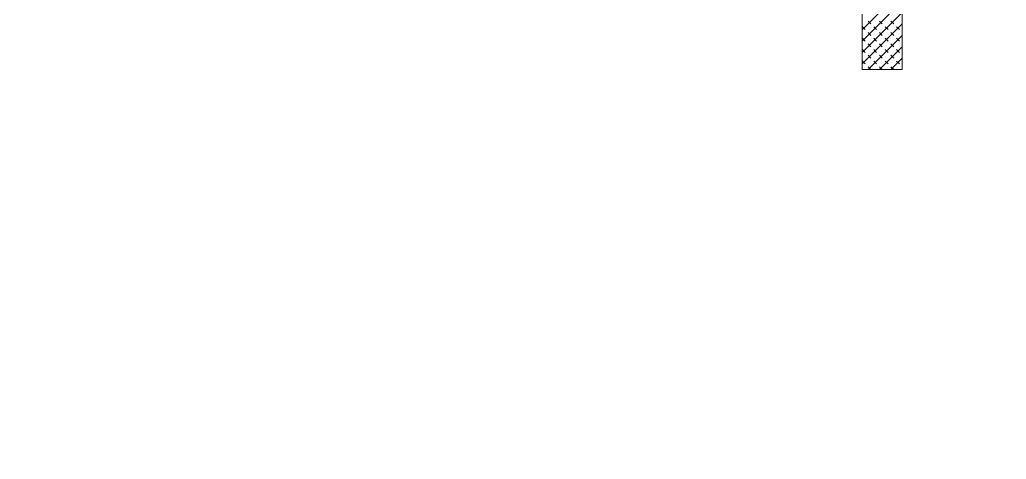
# Model space of a CAD drawing. Header units: inches. Extents: x 0 to 20, y 0 to 20.5.
# Drawn here: x 0 to 15.41, y 0 to 6.87 of the extents above; entities that cross this region are included whole.
import ezdxf

# ---------------------------------------------------------------- set-up
doc = ezdxf.new("R2010")
doc.units = ezdxf.units.IN
doc.header["$MEASUREMENT"] = 0
doc.layers.add('DIMEN', color=7, linetype='Continuous')
doc.layers.add('PLATE', color=7, linetype='Continuous')
doc.styles.add('ENGINEER', font='', dxfattribs={"height": 0.125})
doc.styles.get('ENGINEER').set_extended_font_data('ENGINEER')
doc.dimstyles.new('DimStyle1', dxfattribs={"dimtxt": 0.125, "dimasz": 0.125, "dimexe": 0.063, "dimexo": 0.063, "dimgap": 0.063, "dimtad": 0, "dimtih": 1, "dimtoh": 1, "dimdec": 3, "dimzin": 4, "dimdsep": 46, "dimtxsty": 'ENGINEER', "dimcen": 0.09, "dimclrd": 93, "dimclre": 93, "dimclrt": 93, "dimadec": 3, "dimazin": 1, "dimtp": 0.002, "dimtfac": 1, "dimtdec": 4, "dimtofl": 0, "dimtmove": 0, "dimatfit": 3, "dimfxl": 0, "dimtolj": 1, "dimtzin": 0, "dimarcsym": 0})
doc.dimstyles.new('DimStyle2', dxfattribs={"dimtxt": 0.125, "dimasz": 0.125, "dimexe": 0.063, "dimexo": 0.063, "dimgap": 0.063, "dimtad": 0, "dimtih": 1, "dimtoh": 1, "dimzin": 4, "dimdsep": 46, "dimlunit": 5, "dimtxsty": 'ENGINEER', "dimcen": 0.09, "dimclrd": 93, "dimclre": 93, "dimclrt": 93, "dimazin": 1, "dimtp": 0.002, "dimtfac": 1, "dimtdec": 4, "dimtofl": 0, "dimtmove": 0, "dimatfit": 3, "dimfxl": 0, "dimtolj": 1, "dimtzin": 0, "dimarcsym": 0})

# ---------------------------------------------------------------- blocks, each defined once
blk = doc.blocks.new('_D1')
at = {"layer": 'DIMEN', "color": 93, "linetype": 'Continuous', "lineweight": 0}
for p, q in [((11.149, 17.747), (11.149, 19.359)), ((11.149, 19.296), (11.257, 19.358)), ((11.149, 19.296), (11.257, 19.233)), ((11.149, 19.296), (11.869, 19.296)), ((12.442, 19.296), (13.163, 19.296)), ((13.163, 19.296), (13.054, 19.358)), ((13.163, 19.296), (13.054, 19.233)), ((13.163, 19.153), (13.163, 19.359))]:
    blk.add_line(p, q, dxfattribs=at)
at = {"layer": 'DIMEN', "color": 93, "linetype": 'Continuous', "lineweight": 0, "style": 'ENGINEER'}
blk.add_text('2.014"', height=0.125, dxfattribs=at).set_placement((11.9, 19.233))
blk = doc.blocks.new('_D2')
at = {"layer": 'DIMEN', "color": 93, "linetype": 'Continuous', "lineweight": 0}
for p, q in [((13.664, 16.903), (13.664, 18.006)), ((13.664, 17.943), (13.772, 18.005)), ((13.664, 17.943), (13.772, 17.88)), ((13.664, 17.943), (14.251, 17.943)), ((14.825, 17.943), (15.412, 17.943)), ((15.412, 17.943), (15.304, 18.005)), ((15.412, 17.943), (15.304, 17.88)), ((15.412, 17.218), (15.412, 18.006))]:
    blk.add_line(p, q, dxfattribs=at)
at = {"layer": 'DIMEN', "color": 93, "linetype": 'Continuous', "lineweight": 0, "style": 'ENGINEER'}
blk.add_text('1.749"', height=0.125, dxfattribs=at).set_placement((14.282, 17.88))
blk = doc.blocks.new('_D3')
at = {"layer": 'DIMEN', "color": 93, "linetype": 'Continuous', "lineweight": 0}
for p, q in [((13.163, 19.153), (13.163, 19.359)), ((13.163, 19.296), (13.271, 19.358)), ((13.163, 19.296), (13.271, 19.233)), ((13.163, 19.296), (13.945, 19.296)), ((13.788, 19.296), (13.679, 19.358)), ((13.788, 19.296), (13.679, 19.233)), ((13.788, 19.153), (13.788, 19.359))]:
    blk.add_line(p, q, dxfattribs=at)
at = {"layer": 'DIMEN', "color": 93, "linetype": 'Continuous', "lineweight": 0, "style": 'ENGINEER'}
blk.add_text('5/8"', height=0.125, dxfattribs=at).set_placement((13.976, 19.233))
blk = doc.blocks.new('_D4')
at = {"layer": 'DIMEN', "color": 93, "linetype": 'Continuous', "lineweight": 0}
for p, q in [((13.663, 17.463), (13.413, 17.463)), ((13.663, 17.463), (13.554, 17.525)), ((13.663, 17.463), (13.554, 17.4)), ((13.663, 16.903), (13.663, 17.526)), ((13.788, 16.903), (13.788, 17.526)), ((13.788, 17.463), (13.896, 17.525)), ((13.788, 17.463), (13.896, 17.4)), ((13.788, 17.463), (14.038, 17.463))]:
    blk.add_line(p, q, dxfattribs=at)
at = {"layer": 'DIMEN', "color": 93, "linetype": 'Continuous', "lineweight": 0, "style": 'ENGINEER'}
blk.add_text('1/8"', height=0.125, dxfattribs=at).set_placement((14.09, 17.4))

msp = doc.modelspace()

# ---------------------------------------------------------------- linework, layer by layer
at = {"layer": 'PLATE', "color": 93, "linetype": 'Continuous', "lineweight": 0}
for p, q in [((13.1625, 11.0901), (13.1625, 6.0901)), ((13.1625, 6.0901), (13.1625, 9.5901)), ((13.7875, 8.3401), (13.7875, 6.0901)), ((13.7875, 8.3401), (13.7875, 6.0901)), ((13.1625, 6.7124), (13.7875, 7.3374)), ((13.1625, 6.5342), (13.7875, 7.1592)), ((13.1625, 6.356), (13.7875, 6.981)), ((13.1625, 6.1778), (13.7875, 6.8028)), ((13.253, 6.8474), (13.2975, 6.8028)), ((13.4311, 6.8474), (13.4757, 6.8028)), ((13.6093, 6.8474), (13.6539, 6.8028)), ((13.1639, 6.7583), (13.2084, 6.7137)), ((13.253, 6.6692), (13.2975, 6.6246)), ((13.3421, 6.7583), (13.3866, 6.7137)), ((13.4311, 6.6692), (13.4757, 6.6246)), ((13.5202, 6.7583), (13.5648, 6.7137)), ((13.6093, 6.6692), (13.6539, 6.6246)), ((13.6984, 6.7583), (13.743, 6.7137)), ((13.1639, 6.5801), (13.2084, 6.5355)), ((13.253, 6.0901), (13.7875, 6.6246)), ((13.253, 6.491), (13.2975, 6.4465)), ((13.3421, 6.5801), (13.3866, 6.5355)), ((13.4311, 6.491), (13.4757, 6.4465)), ((13.5202, 6.5801), (13.5648, 6.5355)), ((13.6093, 6.491), (13.6539, 6.4465)), ((13.6984, 6.5801), (13.743, 6.5355)), ((13.1639, 6.4019), (13.2084, 6.3574)), ((13.3421, 6.4019), (13.3866, 6.3574)), ((13.4311, 6.0901), (13.7875, 6.4465)), ((13.5202, 6.4019), (13.5648, 6.3574)), ((13.6984, 6.4019), (13.743, 6.3574)), ((13.1639, 6.2237), (13.2084, 6.1792)), ((13.253, 6.3128), (13.2975, 6.2683)), ((13.3421, 6.2237), (13.3866, 6.1792)), ((13.4311, 6.3128), (13.4757, 6.2683)), ((13.5202, 6.2237), (13.5648, 6.1792)), ((13.6093, 6.3128), (13.6539, 6.2683)), ((13.6093, 6.0901), (13.7875, 6.2683)), ((13.6984, 6.2237), (13.743, 6.1792)), ((13.7875, 6.0901), (13.1625, 6.0901)), ((13.7875, 6.0901), (13.1625, 6.0901)), ((13.253, 6.1346), (13.2975, 6.0901)), ((13.4311, 6.1346), (13.4757, 6.0901)), ((13.6093, 6.1346), (13.6539, 6.0901))]:
    msp.add_line(p, q, dxfattribs=at)

# ---------------------------------------------------------------- dimensions: what is measured, and where the dimension line sits
at = {"layer": 'DIMEN', "color": 93, "linetype": 'Continuous', "lineweight": 0}
for base, p1, p2, dimstyle, picture in [((13.4750299454, 19.2955379486), (13.1625299454, 19.0900726318), (13.7875299454, 19.0900726318), 'DimStyle2', '_D3'), ((12.1555, 19.2955), (11.1485, 17.6841), (13.1625, 19.0901), 'DimStyle1', '_D1'), ((14.5379, 17.9428), (13.6635, 16.8401), (15.4122, 17.1551), 'DimStyle1', '_D2'), ((13.7250299454, 17.4625034332), (13.6625299454, 16.8400726318), (13.7875299454, 16.8400726318), 'DimStyle2', '_D4')]:
    dim = msp.add_linear_dim(base=base, p1=p1, p2=p2, dimstyle=dimstyle, dxfattribs=at)
    dim.commit()
    dim.dimension.update_dxf_attribs({"geometry": picture, "text_midpoint": (0, 0)})

doc.saveas('drawing.dxf')
